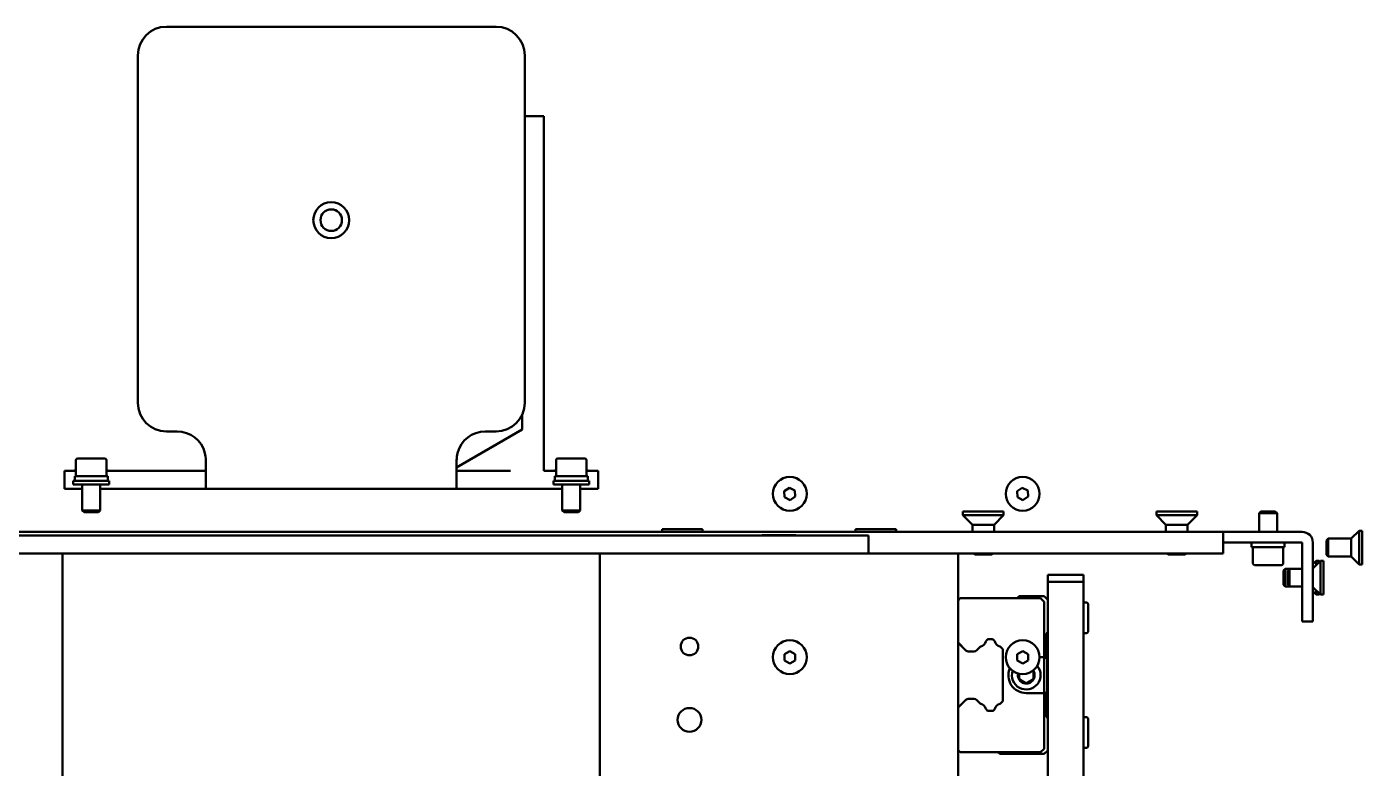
# Model space of a CAD drawing. Header units: millimetres. Extents: x 0 to 792, y -110 to 1285.
# Drawn here: x 317.4 to 690.2, y 1078.3 to 1285.3 of the extents above; entities that cross this region are included whole.
import ezdxf

# ---------------------------------------------------------------- set-up
doc = ezdxf.new("R2010")
doc.units = ezdxf.units.MM
doc.header["$LTSCALE"] = 1.333333
doc.layers.add('Visible (ISO)', color=7, linetype='Continuous', lineweight=50)

msp = doc.modelspace()

# ---------------------------------------------------------------- linework, layer by layer
at = {"layer": 'Visible (ISO)'}
for p, q in [((356.43, 1285.26), (448.43, 1285.26)), ((348.43, 1277.26), (348.43, 1180.26)), ((456.43, 1180.26), (456.43, 1277.26)), ((461.73, 1260.26), (456.43, 1260.26)), ((461.73, 1260.26), (461.73, 1252.26)), ((461.73, 1161.26), (461.73, 1252.26)), ((455.73, 1172.81), (455.73, 1176.99)), ((356.43, 1172.26), (359.43, 1172.26)), ((455.73, 1172.81), (437.43, 1162.24)), ((445.43, 1172.26), (448.43, 1172.26)), ((331.18, 1164.26), (331.18, 1159.76)), ((331.68, 1164.76), (339.18, 1164.76)), ((339.68, 1164.26), (339.68, 1159.76)), ((367.43, 1156.26), (367.43, 1164.26)), ((437.43, 1164.26), (437.43, 1156.26)), ((465.18, 1164.26), (465.18, 1159.76)), ((465.68, 1164.76), (473.18, 1164.76)), ((473.68, 1164.26), (473.68, 1159.76)), ((327.93, 1161.26), (331.18, 1161.26)), ((327.93, 1161.26), (327.93, 1156.26)), ((330.71, 1161.36), (331.18, 1161.36)), ((330.71, 1161.36), (330.71, 1161.26)), ((340.03, 1159.76), (330.84, 1159.76)), ((339.68, 1161.36), (340.14, 1161.36)), ((339.68, 1161.26), (352.43, 1161.26)), ((340.03, 1159.76), (340.03, 1158.46)), ((340.14, 1161.36), (340.14, 1161.26)), ((367.43, 1161.26), (352.43, 1161.26)), ((452.43, 1161.26), (437.43, 1161.26)), ((461.73, 1161.26), (465.18, 1161.26)), ((464.71, 1161.36), (465.18, 1161.36)), ((464.71, 1161.36), (464.71, 1161.26)), ((474.03, 1159.76), (464.84, 1159.76)), ((473.68, 1161.36), (474.14, 1161.36)), ((473.68, 1161.26), (476.93, 1161.26)), ((474.03, 1159.76), (474.03, 1158.46)), ((474.14, 1161.36), (474.14, 1161.26)), ((476.93, 1156.26), (476.93, 1161.26)), ((332.93, 1156.26), (327.93, 1156.26)), ((330.43, 1158.46), (340.43, 1158.46)), ((330.43, 1157.46), (330.43, 1158.46)), ((330.43, 1157.46), (340.43, 1157.46)), ((330.83, 1159.03), (330.83, 1158.46)), ((332.93, 1157.46), (332.93, 1150.25)), ((337.93, 1157.46), (337.93, 1150.25)), ((352.43, 1156.26), (337.93, 1156.26)), ((340.43, 1157.46), (340.43, 1158.46)), ((352.43, 1156.26), (367.43, 1156.26)), ((437.43, 1156.26), (367.43, 1156.26)), ((437.43, 1156.26), (452.43, 1156.26)), ((466.93, 1156.26), (452.43, 1156.26)), ((464.43, 1158.46), (474.43, 1158.46)), ((464.43, 1157.46), (464.43, 1158.46)), ((464.43, 1157.46), (474.43, 1157.46)), ((464.83, 1159.03), (464.83, 1158.46)), ((466.93, 1157.46), (466.93, 1150.25)), ((471.93, 1157.46), (471.93, 1150.25)), ((476.93, 1156.26), (471.93, 1156.26)), ((474.43, 1157.46), (474.43, 1158.46)), ((528.88, 1155.64), (530.33, 1156.59)), ((530.33, 1156.59), (531.88, 1155.81)), ((531.88, 1155.81), (531.97, 1154.08)), ((593.88, 1155.64), (595.33, 1156.59)), ((595.33, 1156.59), (596.88, 1155.81)), ((596.88, 1155.81), (596.97, 1154.08)), ((528.98, 1153.91), (528.88, 1155.64)), ((530.52, 1153.13), (528.98, 1153.91)), ((531.97, 1154.08), (530.52, 1153.13)), ((593.98, 1153.91), (593.88, 1155.64)), ((595.52, 1153.13), (593.98, 1153.91)), ((596.97, 1154.08), (595.52, 1153.13)), ((332.93, 1150.25), (337.93, 1150.25)), ((333.42, 1149.76), (332.93, 1150.25)), ((337.44, 1149.76), (333.42, 1149.76)), ((337.44, 1149.76), (337.93, 1150.25)), ((466.93, 1150.25), (471.93, 1150.25)), ((467.42, 1149.76), (466.93, 1150.25)), ((471.44, 1149.76), (467.42, 1149.76)), ((471.44, 1149.76), (471.93, 1150.25)), ((578.76, 1149.98), (590.1, 1149.98)), ((578.76, 1149.98), (578.76, 1148.93)), ((578.76, 1148.93), (590.1, 1148.93)), ((581.43, 1146.26), (578.76, 1148.93)), ((587.43, 1146.26), (590.1, 1148.93)), ((590.1, 1149.98), (590.1, 1148.93)), ((632.76, 1149.98), (644.1, 1149.98)), ((632.76, 1149.98), (632.76, 1148.93)), ((632.76, 1148.93), (644.1, 1148.93)), ((635.43, 1146.26), (632.76, 1148.93)), ((641.43, 1146.26), (644.1, 1148.93)), ((644.1, 1149.98), (644.1, 1148.93)), ((661.92, 1149.96), (661.43, 1149.47)), ((666.43, 1149.47), (661.43, 1149.47)), ((661.43, 1144.26), (661.43, 1149.47)), ((661.92, 1149.96), (665.94, 1149.96)), ((665.94, 1149.96), (666.43, 1149.47)), ((666.43, 1144.26), (666.43, 1149.47)), ((494.76, 1144.98), (506.1, 1144.98)), ((494.76, 1144.98), (494.76, 1144.26)), ((506.1, 1144.98), (506.1, 1144.26)), ((548.76, 1144.98), (560.1, 1144.98)), ((548.76, 1144.98), (548.76, 1144.26)), ((560.1, 1144.98), (560.1, 1144.26)), ((581.43, 1146.26), (587.43, 1146.26)), ((581.43, 1146.26), (581.43, 1144.26)), ((587.43, 1146.26), (587.43, 1144.26)), ((635.43, 1146.26), (641.43, 1146.26)), ((635.43, 1146.26), (635.43, 1144.26)), ((641.43, 1146.26), (641.43, 1144.26)), ((687.13, 1142.36), (689.34, 1144.57)), ((689.34, 1144.57), (689.34, 1135.14)), ((690.23, 1144.57), (689.34, 1144.57)), ((690.23, 1144.57), (690.23, 1135.14)), ((191.43, 1144.26), (651.43, 1144.26)), ((252.43, 1143.26), (552.43, 1143.26)), ((522.71, 1143.36), (532.14, 1143.36)), ((522.71, 1143.36), (522.71, 1143.26)), ((532.14, 1143.36), (532.14, 1143.26)), ((552.43, 1138.26), (552.43, 1143.26)), ((651.43, 1138.26), (651.43, 1144.26)), ((651.43, 1144.26), (654.43, 1144.26)), ((654.43, 1141.26), (651.43, 1141.26)), ((673.43, 1144.26), (654.43, 1144.26)), ((654.43, 1141.26), (673.43, 1141.26)), ((659.33, 1140.69), (659.33, 1141.26)), ((668.53, 1139.96), (668.53, 1141.26)), ((673.43, 1141.26), (673.43, 1122.26)), ((676.43, 1122.26), (676.43, 1141.26)), ((680.23, 1141.87), (680.72, 1142.36)), ((680.23, 1137.85), (680.23, 1141.87)), ((680.72, 1142.36), (680.72, 1137.36)), ((687.13, 1142.36), (680.72, 1142.36)), ((687.13, 1142.36), (687.13, 1137.36)), ((552.43, 1138.26), (252.43, 1138.26)), ((327.43, 1126.26), (327.43, 1138.26)), ((477.43, 1126.26), (477.43, 1138.26)), ((577.43, 1138.26), (552.43, 1138.26)), ((577.43, 1138.26), (577.43, 1126.26)), ((651.43, 1138.26), (577.43, 1138.26)), ((582.04, 1137.98), (581.76, 1138.26)), ((586.81, 1137.98), (582.04, 1137.98)), ((586.81, 1137.98), (587.09, 1138.26)), ((636.04, 1137.98), (635.76, 1138.26)), ((640.81, 1137.98), (636.04, 1137.98)), ((640.81, 1137.98), (641.09, 1138.26)), ((659.34, 1139.96), (659.34, 1139.96)), ((659.34, 1139.96), (668.53, 1139.96)), ((659.68, 1135.46), (659.68, 1139.96)), ((668.18, 1135.46), (668.18, 1139.96)), ((680.23, 1137.85), (680.72, 1137.36)), ((687.13, 1137.36), (680.72, 1137.36)), ((687.13, 1137.36), (689.34, 1135.14)), ((667.68, 1134.96), (660.18, 1134.96)), ((668.23, 1133.47), (668.72, 1133.96)), ((668.23, 1129.45), (668.23, 1133.47)), ((668.72, 1133.96), (668.72, 1128.96)), ((669.92, 1133.96), (668.72, 1133.96)), ((669.43, 1133.47), (669.92, 1133.96)), ((669.43, 1129.45), (669.43, 1133.47)), ((669.92, 1133.96), (669.92, 1128.96)), ((673.43, 1133.96), (669.92, 1133.96)), ((676.43, 1134.06), (678.54, 1136.17)), ((676.43, 1135.26), (677.34, 1136.17)), ((677.34, 1136.17), (677.34, 1134.97)), ((678.23, 1136.17), (677.34, 1136.17)), ((678.23, 1136.17), (678.23, 1135.86)), ((678.54, 1136.17), (678.54, 1126.74)), ((679.43, 1136.17), (678.54, 1136.17)), ((679.43, 1136.17), (679.43, 1126.74)), ((690.23, 1135.14), (689.34, 1135.14)), ((602.43, 1130.26), (602.43, 1132.26)), ((602.43, 1132.26), (612.43, 1132.26)), ((602.43, 1048.76), (602.43, 1130.26)), ((612.43, 1130.26), (602.43, 1130.26)), ((612.43, 1132.26), (612.43, 1130.26)), ((612.43, 1048.76), (612.43, 1130.26)), ((327.43, 1126.26), (327.43, 806.26)), ((477.43, 1126.26), (477.43, 806.26)), ((577.43, 787.26), (577.43, 1126.26)), ((594.43, 1126.26), (593.9, 1125.73)), ((594.43, 1126.26), (601.43, 1126.26)), ((602.43, 1125.26), (601.43, 1126.26)), ((668.23, 1129.45), (668.72, 1128.96)), ((669.92, 1128.96), (668.72, 1128.96)), ((669.43, 1129.45), (669.92, 1128.96)), ((673.43, 1128.96), (669.92, 1128.96)), ((676.43, 1128.86), (678.54, 1126.74)), ((676.43, 1127.66), (677.34, 1126.74)), ((677.34, 1127.94), (677.34, 1126.74)), ((678.23, 1126.74), (677.34, 1126.74)), ((678.23, 1127.06), (678.23, 1126.74)), ((679.43, 1126.74), (678.54, 1126.74)), ((577.43, 1125.13), (578.03, 1125.73)), ((578.03, 1125.73), (600.43, 1125.73)), ((600.43, 1125.73), (601.43, 1124.73)), ((601.43, 1124.73), (601.43, 1109.26)), ((613.23, 1124.51), (612.43, 1124.51)), ((613.73, 1124.01), (613.73, 1116.51)), ((673.43, 1119.26), (673.43, 1122.26)), ((676.43, 1122.26), (676.43, 1119.26)), ((673.43, 1119.26), (676.43, 1119.26)), ((601.93, 1115.34), (601.93, 1109.17)), ((602.22, 1116.05), (602.43, 1116.26)), ((613.23, 1116.01), (612.43, 1116.01)), ((528.93, 1110.13), (530.43, 1110.99)), ((530.43, 1110.99), (531.93, 1110.12)), ((579.61, 1111.15), (577.43, 1113.33)), ((577.43, 1113.3), (579.57, 1111.15)), ((582.55, 1111.15), (583.49, 1112.1)), ((585.29, 1113.89), (585.51, 1114.11)), ((585.83, 1114.26), (586.95, 1114.26)), ((587.31, 1114.11), (587.54, 1113.88)), ((589.32, 1112.1), (589.93, 1111.49)), ((589.93, 1111.49), (589.93, 1097.03)), ((593.93, 1110.13), (595.43, 1110.99)), ((595.43, 1110.99), (596.93, 1110.12)), ((528.93, 1108.39), (528.93, 1110.13)), ((530.43, 1107.53), (528.93, 1108.39)), ((531.93, 1108.39), (530.43, 1107.53)), ((531.93, 1110.12), (531.93, 1108.39)), ((580.28, 1110.86), (581.84, 1110.86)), ((593.93, 1108.39), (593.93, 1110.13)), ((595.43, 1107.53), (593.93, 1108.39)), ((596.93, 1108.39), (595.43, 1107.53)), ((596.93, 1110.12), (596.93, 1108.39)), ((601.43, 1109.26), (600.14, 1109.26)), ((602.23, 1108.73), (601.43, 1109.53)), ((601.43, 1109.26), (601.43, 1099.26)), ((602.23, 1099.73), (602.23, 1108.73)), ((602.23, 1108.46), (602.43, 1108.26)), ((594.43, 1104.65), (594.43, 1103.1)), ((598.43, 1105.41), (598.28, 1105.5)), ((598.43, 1103.1), (598.43, 1105.41)), ((594.43, 1103.1), (596.43, 1101.95)), ((596.43, 1101.95), (598.43, 1103.1)), ((602.43, 1100.26), (602.23, 1100.06)), ((579.57, 1097.37), (577.43, 1095.22)), ((577.43, 1095.19), (579.61, 1097.37)), ((581.84, 1097.66), (580.28, 1097.66)), ((583.49, 1096.42), (582.55, 1097.37)), ((589.93, 1097.03), (589.32, 1096.42)), ((596.43, 1099.26), (601.43, 1099.26)), ((601.43, 1098.93), (602.23, 1099.73)), ((601.43, 1099.26), (601.43, 1083.73)), ((601.93, 1099.34), (601.93, 1093.17)), ((585.51, 1094.4), (585.29, 1094.63)), ((585.83, 1094.26), (586.95, 1094.26)), ((586.95, 1094.26), (586.95, 1094.26)), ((587.54, 1094.64), (587.31, 1094.41)), ((602.43, 1092.26), (602.22, 1092.47)), ((613.23, 1092.51), (612.43, 1092.51)), ((613.73, 1092.01), (613.73, 1084.51)), ((578.03, 1082.73), (577.43, 1083.33)), ((600.43, 1082.73), (578.03, 1082.73)), ((589.08, 1082.26), (588.54, 1082.73)), ((601.43, 1082.26), (589.08, 1082.26)), ((601.43, 1083.73), (600.43, 1082.73)), ((601.43, 1082.26), (602.43, 1083.26)), ((613.23, 1084.01), (612.43, 1084.01))]:
    msp.add_line(p, q, dxfattribs=at)
for centre, radius in [((402.43, 1231.26), 5), ((402.43, 1231.26), 3), ((530.43, 1154.86), 4.72), ((595.43, 1154.86), 4.72), ((502.43, 1112.26), 2.46), ((530.43, 1109.26), 4.72), ((595.43, 1109.26), 4.72), ((502.43, 1091.76), 3.32)]:
    msp.add_circle(centre, radius, dxfattribs=at)
for centre, radius, start, end in [((356.43, 1277.26), 8, 90, 180), ((448.43, 1277.26), 8, 0, 90), ((356.43, 1180.26), 8, 180, 270), ((448.43, 1180.26), 8, 270, 0), ((359.43, 1164.26), 8, 14.4775, 90), ((445.43, 1164.26), 8, 90, 165.5225), ((331.68, 1164.26), 0.5, 90, 180), ((339.18, 1164.26), 0.5, 0, 90), ((465.68, 1164.26), 0.5, 90, 180), ((473.18, 1164.26), 0.5, 0, 90), ((673.43, 1141.26), 3, 0, 90), ((660.18, 1135.46), 0.5, 180, 270), ((667.68, 1135.46), 0.5, 270, 0), ((613.23, 1124.01), 0.5, 0, 90), ((602.93, 1115.34), 1, 135, 180), ((613.23, 1116.51), 0.5, 270, 0), ((580.28, 1111.86), 1, 225, 270.0975), ((580.31, 1111.86), 1, 225, 267.186), ((581.84, 1111.86), 1, 270, 315), ((583.85, 1111.75), 0.5, 104.9295, 135), ((583.2, 1114.19), 2.03, 284.9295, 345.0706), ((585.64, 1113.54), 0.5, 135, 165.0706), ((585.86, 1113.76), 0.5, 93.7552, 135), ((586.95, 1113.76), 0.5, 45, 90), ((587.19, 1113.52), 0.5, 15.2427, 45), ((589.63, 1114.19), 2.03, 195.2427, 254.7573), ((588.96, 1111.75), 0.5, 45, 74.7573), ((602.93, 1109.17), 1, 180, 188.9932), ((596.43, 1104.26), 5, 156.9631, 270), ((596.43, 1104.26), 4, 162.3223, 40.2977), ((596.43, 1104.26), 2.35, 168.4988, 34.1211), ((580.28, 1096.66), 1, 89.9025, 135), ((580.31, 1096.66), 1, 92.8166, 135), ((581.84, 1096.66), 1, 45, 90), ((583.85, 1096.77), 0.5, 225, 255.0706), ((583.2, 1094.33), 2.03, 14.9295, 75.0706), ((589.63, 1094.33), 2.03, 105.2427, 164.7573), ((588.96, 1096.77), 0.5, 285.2427, 315), ((602.93, 1099.34), 1, 174.9001, 180), ((585.64, 1094.98), 0.5, 194.9295, 225), ((585.86, 1094.76), 0.5, 225, 266.2449), ((586.95, 1094.76), 0.5, 270, 315), ((587.19, 1094.99), 0.5, 315, 344.7573), ((602.93, 1093.17), 1, 180, 225), ((613.23, 1092.01), 0.5, 0, 90), ((613.23, 1084.51), 0.5, 270, 0)]:
    msp.add_arc(centre, radius, start, end, dxfattribs=at)
for centre, major_axis, start_param, end_param in [((335.43, 1159.04), (0.01, 12.64), 1.515486, 1.617317), ((335.43, 1160.47), (0.01, 12.64), 1.627513, 1.731026), ((469.43, 1159.04), (0.01, 12.64), 1.515486, 1.617317), ((469.43, 1160.47), (0.01, 12.64), 1.627513, 1.731026), ((663.93, 1140.67), (0.01, -12.64), 4.711148, 4.768776), ((663.93, 1139.24), (0.01, -12.64), 4.654596, 4.655673)]:
    msp.add_ellipse(centre, major_axis=major_axis, ratio=0.36397, start_param=start_param, end_param=end_param, dxfattribs=at)
for points in [[(367.43, 1164.26), (367.43, 1164.91), (367.34, 1165.59), (367.17, 1166.26)], [(437.68, 1166.26), (437.51, 1165.59), (437.43, 1164.91), (437.43, 1164.26)]]:
    msp.add_open_spline(points, degree=3, dxfattribs=at)

doc.saveas('drawing.dxf')
